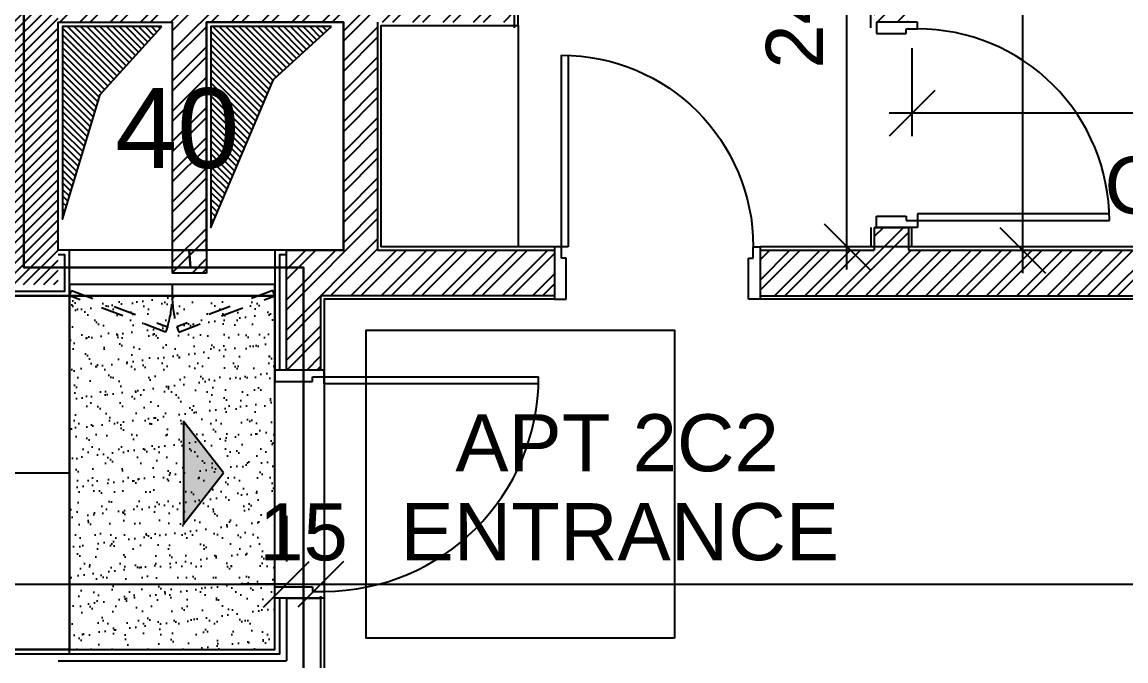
# Model space of a CAD drawing. Extents: x 0 to 47, y -4.1 to 58.5.
# Drawn here: x 15.621 to 20.456, y 10 to 12.8 of the extents above; entities that cross this region are included whole.
import ezdxf
from ezdxf.enums import TextEntityAlignment as Align

# ---------------------------------------------------------------- set-up
doc = ezdxf.new("R2010")
doc.units = 0
doc.header["$MEASUREMENT"] = 0
doc.header["$PDMODE"] = 35
doc.header["$PDSIZE"] = 0.3
doc.linetypes.add('HIDDEN2', pattern=[0.1875, 0.125, -0.0625])
doc.layers.get('0').update_dxf_attribs({"linetype": 'CONTINUOUS'})
doc.layers.get('DEFPOINTS').update_dxf_attribs({"linetype": 'CONTINUOUS'})
for name, color, linetype in [('A-AREAS', 6, 'CONTINUOUS'), ('A-AREAS-TXT', 6, 'CONTINUOUS'), ('A-closet', 252, 'CONTINUOUS'), ('a-dim', 3, 'CONTINUOUS'), ('A-Door', 1, 'CONTINUOUS'), ('A-DOORS', 1, 'CONTINUOUS'), ('A-ENT-ARROWS', 252, 'CONTINUOUS'), ('A-HATCH-CONC', 8, 'CONTINUOUS'), ('A-HATCH-WALL', 8, 'CONTINUOUS'), ('A-moquette', 137, 'CONTINUOUS'), ('A-NOMENCLATURE', 3, 'CONTINUOUS'), ('A-PLASTER', 8, 'CONTINUOUS'), ('A-PORTE', 1, 'CONTINUOUS'), ('A-proj-marble', 137, 'CONTINUOUS'), ('A-proj-wood', 5, 'CONTINUOUS'), ('A-PROJECTION', 9, 'CONTINUOUS'), ('A-sect-marble', 1, 'CONTINUOUS'), ('a-shaft', 251, 'CONTINUOUS'), ('A-TILES', 137, 'CONTINUOUS'), ('A-WALL', 4, 'CONTINUOUS')]:
    doc.layers.add(name, color=color, linetype=linetype)
doc.styles.add('A100-STEXT', font='Arial Regular.ttf', dxfattribs={"height": 0.25})
doc.dimstyles.new('A100-DIM', dxfattribs={"dimtxt": 0.25, "dimasz": 0.2, "dimexe": 0.1, "dimexo": 0.3, "dimgap": 0.1, "dimtad": 1, "dimlfac": 100, "dimrnd": 0.5, "dimdsep": 46, "dimtxsty": 'A100-STEXT', "dimblk1": 'OBLIQUE', "dimblk2": 'OBLIQUE', "dimsah": 1, "dimcen": -0.05, "dimdle": 0.1, "dimclrd": 15, "dimclre": 15, "dimclrt": 256, "dimadec": 0, "dimazin": 0, "dimtfac": 0.28, "dimtix": 1, "dimtmove": 2, "dimatfit": 3, "dimldrblk": 'OBLIQUE', "dimfxl": 1, "dimtolj": 1, "dimarcsym": 0})
pattern_1 = [(45, (11.72837, 18.2), (-0.06629126, 0.06629126), []), (45, (11.77256, 18.2), (-0.06629126, 0.06629126), [])]

# ---------------------------------------------------------------- blocks, each defined once
blk = doc.blocks.new('_OBLIQUE')
at = {"color": 0, "linetype": 'ByBlock'}
blk.add_line((-0.5, -0.5), (0.5, 0.5), dxfattribs=at)
blk = doc.blocks.new('*D124')
at = {"layer": 'a-dim', "color": 15, "lineweight": -2, "transparency": 16777216}
for p, q in [((16.7784, 10.6362), (16.7784, 10.4362)), ((10.5784, 10.4657), (10.5784, 10.2362)), ((10.4784, 10.3362), (16.8784, 10.3362))]:
    blk.add_line(p, q, dxfattribs=at)
at = {"layer": 'DEFPOINTS', "color": 0, "transparency": 16777216}
for p in [(10.5784, 10.7657), (16.7784, 10.3362), (16.7784, 10.3362)]:
    blk.add_point(p, dxfattribs=at)
at = {"layer": 'a-dim', "color": 15, "lineweight": -2, "transparency": 16777216, "xscale": 0.2, "yscale": 0.2, "zscale": 0.2, "rotation": 180}
blk.add_blockref('_OBLIQUE', (10.5784, 10.3362), dxfattribs=at)
at = {"layer": 'a-dim', "color": 15, "lineweight": -2, "transparency": 16777216, "xscale": 0.2, "yscale": 0.2, "zscale": 0.2}
blk.add_blockref('_OBLIQUE', (16.7784, 10.3362), dxfattribs=at)
at = {"layer": 'a-dim', "transparency": 16777216, "insert": (15.0878, 10.5982), "char_height": 0.25, "attachment_point": 5, "style": 'A100-STEXT'}
blk.add_mtext('\\A1;620', dxfattribs=at)
blk = doc.blocks.new('*D125')
at = {"layer": 'a-dim', "color": 15, "lineweight": -2, "transparency": 16777216}
for p, q in [((16.7784, 10.3362), (16.5784, 10.3362)), ((16.7784, 10.3362), (16.9284, 10.3362)), ((16.9284, 10.3362), (17.1284, 10.3362)), ((16.7784, 10.2775), (16.7784, 10.2362)), ((16.9284, 10.2837), (16.9284, 10.2362))]:
    blk.add_line(p, q, dxfattribs=at)
at = {"layer": 'DEFPOINTS', "color": 0, "transparency": 16777216}
for p in [(16.7784, 10.5775), (16.9284, 10.5837), (16.9284, 10.3362)]:
    blk.add_point(p, dxfattribs=at)
at = {"layer": 'a-dim', "color": 15, "lineweight": -2, "transparency": 16777216, "xscale": 0.2, "yscale": 0.2, "zscale": 0.2}
blk.add_blockref('_OBLIQUE', (16.7784, 10.3362), dxfattribs=at)
at = {"layer": 'a-dim', "color": 15, "lineweight": -2, "transparency": 16777216, "xscale": 0.2, "yscale": 0.2, "zscale": 0.2, "rotation": 180}
blk.add_blockref('_OBLIQUE', (16.9284, 10.3362), dxfattribs=at)
at = {"layer": 'a-dim', "transparency": 16777216, "insert": (16.8534, 10.5639), "char_height": 0.25, "attachment_point": 5, "style": 'A100-STEXT'}
blk.add_mtext('\\A1;15', dxfattribs=at)
blk = doc.blocks.new('*D159')
at = {"layer": 'a-dim', "color": 15, "lineweight": -2, "transparency": 16777216}
for p, q in [((16.8284, 10.3362), (27.0284, 10.3362)), ((16.9284, 10.2837), (16.9284, 10.2362))]:
    blk.add_line(p, q, dxfattribs=at)
at = {"layer": 'DEFPOINTS', "color": 0, "transparency": 16777216}
for p in [(16.9284, 10.5837), (26.9284, 10.5362), (26.9284, 10.3362)]:
    blk.add_point(p, dxfattribs=at)
at = {"layer": 'a-dim', "color": 15, "lineweight": -2, "transparency": 16777216, "xscale": 0.2, "yscale": 0.2, "zscale": 0.2, "rotation": 180}
blk.add_blockref('_OBLIQUE', (16.9284, 10.3362), dxfattribs=at)
at = {"layer": 'a-dim', "color": 15, "lineweight": -2, "transparency": 16777216, "xscale": 0.2, "yscale": 0.2, "zscale": 0.2}
blk.add_blockref('_OBLIQUE', (26.9284, 10.3362), dxfattribs=at)
at = {"layer": 'a-dim', "transparency": 16777216, "insert": (21.9284, 10.5639), "char_height": 0.25, "attachment_point": 5, "style": 'A100-STEXT'}
blk.add_mtext('\\A1;1000', dxfattribs=at)
blk = doc.blocks.new('P90E18D')
at = {"layer": 'A-PORTE'}
for p, q in [((0, 0), (0.05, 0)), ((0, -0.18), (0, 0)), ((0.05, 0), (0.05, -0.13)), ((0.9, 0), (0.85, 0)), ((0.85, 0), (0.85, -0.13)), ((0.9, -0.18), (0.9, 0)), ((0.05, -0.13), (0.03, -0.13)), ((0.03, -0.13), (0.03, -0.18)), ((0.85, -0.13), (0.87, -0.13)), ((0.87, -0.13), (0.87, -0.18)), ((0.03, -0.18), (0, -0.18)), ((0.06, -0.18), (0.02, -0.18)), ((0.03, -0.18), (0.03, -1.02)), ((0.06, -1.02), (0.06, -0.18)), ((0.87, -0.18), (0.9, -0.18))]:
    blk.add_line(p, q, dxfattribs=at)
blk.add_arc((0.03, -0.18), 0.84, 270, 360, dxfattribs=at)
blk = doc.blocks.new('P90E23D')
at = {"layer": 'A-PORTE'}
for p, q in [((0, 0), (0, -0.05)), ((0.23, 0), (0, 0)), ((0.23, -0.03), (0.23, 0)), ((0.18, -0.05), (0.18, -0.03)), ((0.18, -0.03), (0.23, -0.03)), ((0, -0.05), (0.18, -0.05)), ((0, -0.9), (0, -0.85)), ((0, -0.85), (0.18, -0.85)), ((0.18, -0.85), (0.18, -0.87)), ((0.18, -0.87), (0.23, -0.87)), ((1.07, -0.84), (0.23, -0.84)), ((0.23, -0.84), (0.23, -0.88)), ((0.23, -0.87), (1.07, -0.87)), ((0.23, -0.87), (0.23, -0.9)), ((0.23, -0.9), (0, -0.9))]:
    blk.add_line(p, q, dxfattribs=at)
blk.add_arc((0.23, -0.87), 0.84, 0, 90, dxfattribs=at)
blk = doc.blocks.new('P100E21.5D')
at = {"layer": 'A-PORTE'}
for p, q in [((0.03, 0.215), (0.03, 1.155)), ((0.06, 1.155), (0.06, 0.215)), ((0.03, 0.215), (0, 0.215)), ((0, 0.215), (0, 0)), ((0.06, 0.215), (0.02, 0.215)), ((0.03, 0.165), (0.03, 0.215)), ((0.97, 0.215), (1, 0.215)), ((0.97, 0.165), (0.97, 0.215)), ((1, 0.215), (1, 0)), ((0.05, 0.165), (0.03, 0.165)), ((0.05, 0), (0.05, 0.165)), ((0.95, 0), (0.95, 0.165)), ((0.95, 0.165), (0.97, 0.165)), ((0, 0), (0.05, 0)), ((1, 0), (0.95, 0))]:
    blk.add_line(p, q, dxfattribs=at)
blk.add_arc((0.03, 0.215), 0.94, 0, 90, dxfattribs=at)
blk = doc.blocks.new('*D234')
at = {"layer": 'a-dim', "color": 15, "lineweight": -2, "transparency": 16777216}
for p, q in [((19.5184, 12.685), (19.5184, 12.3004)), ((23.0134, 12.685), (23.0134, 12.3004)), ((23.1134, 12.4004), (19.4184, 12.4004))]:
    blk.add_line(p, q, dxfattribs=at)
at = {"layer": 'DEFPOINTS', "color": 0, "transparency": 16777216}
for p in [(19.5184, 12.985), (23.0134, 12.985), (19.5184, 12.4004)]:
    blk.add_point(p, dxfattribs=at)
at = {"layer": 'a-dim', "color": 15, "lineweight": -2, "transparency": 16777216, "xscale": 0.2, "yscale": 0.2, "zscale": 0.2}
for p, rotation in [((19.5184, 12.4004), 180.0000000001331), ((23.0134, 12.4004), 1.330935361920638e-10)]:
    blk.add_blockref('_OBLIQUE', p, dxfattribs=dict(at, rotation=rotation))
at = {"layer": 'a-dim', "transparency": 16777216, "insert": (21.2659, 12.6281), "char_height": 0.25, "attachment_point": 5, "style": 'A100-STEXT'}
blk.add_mtext('\\A1;349.5', dxfattribs=at)
blk = doc.blocks.new('*D235')
at = {"layer": 'a-dim', "color": 15, "lineweight": -2, "transparency": 16777216}
for p, q in [((20.0033, 16.2), (20.0033, 11.7)), ((19.8034, 16.1), (20.1033, 16.1)), ((19.8034, 11.8), (20.1033, 11.8))]:
    blk.add_line(p, q, dxfattribs=at)
at = {"layer": 'DEFPOINTS', "color": 0, "transparency": 16777216}
for p in [(19.5034, 16.1), (19.5034, 11.8), (20.0033, 11.8)]:
    blk.add_point(p, dxfattribs=at)
at = {"layer": 'a-dim', "color": 15, "lineweight": -2, "transparency": 16777216, "xscale": 0.2, "yscale": 0.2, "zscale": 0.2}
for p, rotation in [((20.0033, 16.1), 90), ((20.0033, 11.8), 270)]:
    blk.add_blockref('_OBLIQUE', p, dxfattribs=dict(at, rotation=rotation))
at = {"layer": 'a-dim', "transparency": 16777216, "insert": (19.7755, 13.95), "char_height": 0.25, "attachment_point": 5, "rotation": 90, "style": 'A100-STEXT'}
blk.add_mtext('\\A1;430', dxfattribs=at)
blk = doc.blocks.new('*D239')
at = {"layer": 'a-dim', "color": 15, "lineweight": -2, "transparency": 16777216}
for p, q in [((19.2335, 11.715), (19.2335, 14.35)), ((19.514, 14.25), (19.3335, 14.25)), ((19.514, 11.815), (19.3335, 11.815))]:
    blk.add_line(p, q, dxfattribs=at)
at = {"layer": 'DEFPOINTS', "color": 0, "transparency": 16777216}
for p in [(19.214, 14.25), (19.2335, 14.25), (19.214, 11.815)]:
    blk.add_point(p, dxfattribs=at)
at = {"layer": 'a-dim', "color": 15, "lineweight": -2, "transparency": 16777216, "xscale": 0.2, "yscale": 0.2, "zscale": 0.2}
for p, rotation in [((19.2335, 14.25), 90), ((19.2335, 11.815), 270)]:
    blk.add_blockref('_OBLIQUE', p, dxfattribs=dict(at, rotation=rotation))
at = {"layer": 'a-dim', "transparency": 16777216, "insert": (19.0058, 13.0325), "char_height": 0.25, "attachment_point": 5, "rotation": 90, "style": 'A100-STEXT'}
blk.add_mtext('\\A1;243.5', dxfattribs=at)
blk = doc.blocks.new('*D240')
at = {"layer": 'a-dim', "color": 15, "lineweight": -2, "transparency": 16777216}
for p, q in [((17.6784, 13.0648), (19.4384, 13.0648)), ((17.7784, 12.775), (17.7784, 12.9648)), ((19.3384, 12.775), (19.3384, 12.9648))]:
    blk.add_line(p, q, dxfattribs=at)
at = {"layer": 'DEFPOINTS', "color": 0, "transparency": 16777216}
for p in [(17.7784, 13.075), (19.3384, 13.075), (19.3384, 13.0648)]:
    blk.add_point(p, dxfattribs=at)
at = {"layer": 'a-dim', "color": 15, "lineweight": -2, "transparency": 16777216, "xscale": 0.2, "yscale": 0.2, "zscale": 0.2, "rotation": 180}
blk.add_blockref('_OBLIQUE', (17.7784, 13.0648), dxfattribs=at)
at = {"layer": 'a-dim', "color": 15, "lineweight": -2, "transparency": 16777216, "xscale": 0.2, "yscale": 0.2, "zscale": 0.2}
blk.add_blockref('_OBLIQUE', (19.3384, 13.0648), dxfattribs=at)
at = {"layer": 'a-dim', "transparency": 16777216, "insert": (18.5584, 13.2924), "char_height": 0.25, "attachment_point": 5, "style": 'A100-STEXT'}
blk.add_mtext('\\A1;156', dxfattribs=at)

msp = doc.modelspace()

# ---------------------------------------------------------------- hatches: boundary and pattern name
at = {"layer": 'A-ENT-ARROWS'}
msp.add_hatch(color=256, dxfattribs=at).paths.add_polyline_path([(16.50337, 10.825), (16.32837, 11.05), (16.32837, 10.6)])
at = {"layer": 'A-HATCH-CONC'}
h = msp.add_hatch(dxfattribs=at)
h.set_pattern_fill('ANSI31', color=256, scale=0.25, style=0)
h.paths.add_polyline_path([(15.77837, 19.28), (15.47837, 19.28), (15.47837, 17.55), (11.87837, 17.55), (11.87837, 19.28), (11.57837, 19.28), (11.57837, 11.65), (11.87837, 11.65), (11.87837, 17.25), (15.47837, 17.25), (15.47837, 11.65), (15.77837, 11.65)])
at = {"layer": 'A-HATCH-WALL'}
h = msp.add_hatch(dxfattribs=at)
h.set_pattern_fill('ANSI32', color=256, scale=0.25, style=0)
h.set_pattern_definition(pattern_1)
h.paths.add_polyline_path([(19.50337, 15.1), (19.35337, 15.1), (19.35337, 14.4), (15.77837, 14.4), (15.77837, 12.8), (16.27837, 12.8), (16.27837, 11.7), (16.42837, 11.7), (16.42837, 12.8), (17.02837, 12.8), (17.02837, 11.8), (16.77837, 11.8), (16.77837, 11.275), (16.92837, 11.275), (16.92837, 11.6), (17.95337, 11.6), (17.95337, 11.8), (17.17837, 11.8), (17.17837, 12.8), (17.77837, 12.8), (17.77837, 13.35), (17.62837, 13.35), (17.62837, 12.95), (15.87837, 12.95), (15.87837, 14.25), (17.62837, 14.25), (17.62837, 14.15), (17.77837, 14.15), (17.77837, 14.25), (19.35337, 14.25), (19.35337, 12.8), (19.50337, 12.8)])
h = msp.add_hatch(dxfattribs=at)
h.set_pattern_fill('ANSI32', color=256, scale=0.25, style=0)
h.set_pattern_definition(pattern_1)
h.paths.add_polyline_path([(26.92837, 11.8), (26.67837, 11.8), (26.67837, 12.5), (26.92837, 12.5), (26.92837, 14.3), (24.67837, 14.3), (24.67837, 14.9), (24.52837, 14.9), (24.52837, 14.3), (24.42837, 14.3), (24.42837, 14.15), (24.52837, 14.15), (24.52837, 13.325), (24.67837, 13.325), (24.67837, 14.15), (26.82837, 14.15), (26.82837, 12.6), (26.57837, 12.6), (26.57837, 11.8), (24.67837, 11.8), (24.67837, 12.525), (24.52837, 12.525), (24.52837, 11.8), (23.42837, 11.8), (23.42837, 11.95), (23.02837, 11.95), (23.02837, 11.8), (19.50337, 11.8), (19.50337, 11.9), (19.35337, 11.9), (19.35337, 11.8), (18.85337, 11.8), (18.85337, 11.6), (26.92837, 11.6)])
at = {"layer": 'A-moquette'}
h = msp.add_hatch(dxfattribs=at)
h.set_pattern_fill('AR-SAND', color=256, scale=0.05, style=0)
h.paths.add_polyline_path([(16.72837, 11.6), (15.82837, 11.6), (15.82837, 10.05), (16.72837, 10.05)])
at = {"layer": 'a-shaft'}
h = msp.add_hatch(dxfattribs=at)
h.set_pattern_fill('_USER', color=256, scale=0.02, angle=315, style=0, pattern_type=0)
h.set_pattern_definition([(315, (4.7, 1e-10), (0.014142136, 0.014142136), [])])
h.paths.add_polyline_path([(15.96259, 12.48321), (16.23308, 12.78), (15.79837, 12.78), (15.79837, 11.93618)])
h = msp.add_hatch(dxfattribs=at)
h.set_pattern_fill('_USER', color=256, scale=0.02, angle=315, style=0, pattern_type=0)
h.set_pattern_definition([(315, (6.1, 1e-10), (0.014142136, 0.014142136), [])])
h.paths.add_polyline_path([(16.72182, 12.54822), (16.97666, 12.78), (16.44837, 12.78), (16.44837, 11.899)])

# ---------------------------------------------------------------- linework, layer by layer
at = {"layer": 'A-AREAS'}
for points in [[(11.72837, 7.7), (15.62837, 7.7), (15.62837, 9.825), (16.85337, 9.825), (16.85337, 11.725), (15.62837, 11.725), (15.62837, 17.4), (15.62837, 18.325), (13.7472, 18.325)], [(13.67837, 18.325), (15.62837, 18.325), (15.62837, 17.4), (15.62837, 11.725), (16.358, 11.725), (16.35337, 11.8), (15.77837, 11.8), (15.77837, 12.8), (16.27837, 12.8), (16.27837, 11.8), (16.42837, 11.8), (16.42837, 12.8), (17.02837, 12.8), (17.02837, 11.8), (16.35337, 11.8), (16.358, 11.725), (16.85337, 11.725), (16.85337, 9.825), (15.62837, 9.825), (15.62837, 7.7), (15.0126, 7.7)]]:
    msp.add_lwpolyline(points, dxfattribs=at)
msp.add_lwpolyline([(17.02837, 12.8), (17.02837, 11.8), (15.77837, 11.8), (15.77837, 12.8), (16.27837, 12.8), (16.27837, 11.8), (16.42837, 11.8), (16.42837, 12.8)], close=True, dxfattribs=at)
at = {"layer": 'A-closet'}
msp.add_line((17.79337, 12.785), (17.79337, 11.815), dxfattribs=at)
at = {"layer": 'A-Door', "linetype": 'HIDDEN2', "ltscale": 0.5}
for points in [[(15.83717, 11.6234), (16.25834, 11.4649), (16.24953, 11.44151), (15.82837, 11.6)], [(16.71956, 11.6234), (16.2984, 11.4649), (16.3072, 11.44151), (16.72837, 11.6)]]:
    msp.add_lwpolyline(points, close=True, dxfattribs=at)
for centre, start, end in [((15.79626, 11.60245), 343.4238, 359.70906), ((16.76048, 11.60245), 180.29094, 196.5762)]:
    msp.add_arc(centre, 0.48212, start, end, dxfattribs=at)
at = {"layer": 'A-ENT-ARROWS'}
msp.add_lwpolyline([(16.50337, 10.825), (16.32837, 11.05), (16.32837, 10.6)], close=True, dxfattribs=at)
at = {"layer": 'A-moquette'}
msp.add_lwpolyline([(16.72837, 11.6), (15.82837, 11.6), (15.82837, 10.05), (16.72837, 10.05)], close=True, dxfattribs=at)
at = {"layer": 'A-PLASTER'}
for points in [[(17.95337, 11.815), (17.19337, 11.815), (17.19337, 12.785), (17.79337, 12.785), (17.79337, 13.35)], [(24.51337, 12.525), (24.51337, 11.815), (23.44337, 11.815), (23.44337, 11.965), (23.01337, 11.965), (23.01337, 11.815), (19.51837, 11.815), (19.51837, 11.9)], [(19.33837, 11.9), (19.33837, 11.815), (18.85337, 11.815)], [(17.95337, 11.585), (16.94337, 11.585), (16.94337, 9.915), (16.97837, 9.915)], [(23.05837, 5.8), (23.05837, 5.815), (23.44337, 5.815), (23.44337, 4.14496), (25.34975, 3.885), (26.91337, 3.885), (26.91337, 11.585), (18.85337, 11.585)]]:
    msp.add_lwpolyline(points, dxfattribs=at)
at = {"layer": 'A-PORTE', "ltscale": 4}
msp.add_line((16.27837, 11.65), (16.27837, 11.6), dxfattribs=at)
at = {"layer": 'A-PORTE'}
msp.add_lwpolyline([(16.72837, 11.65), (15.82837, 11.65), (15.82837, 11.6), (16.72837, 11.6)], close=True, dxfattribs=at)
at = {"layer": 'A-proj-marble'}
msp.add_line((11.52837, 10.825), (15.82837, 10.825), dxfattribs=at)
msp.add_lwpolyline([(11.52837, 10.05), (15.82837, 10.05), (15.82837, 11.6), (11.52837, 11.6)], close=True, dxfattribs=at)
at = {"layer": 'A-proj-wood'}
for points in [[(16.77837, 11.8), (16.72837, 11.8), (16.72837, 11.275)], [(16.77837, 11.78), (16.74837, 11.78), (16.74837, 11.275)], [(16.74837, 10.275), (16.74837, 10.03), (15.82837, 10.03), (15.82837, 10.05), (16.72837, 10.05), (16.72837, 10.275)]]:
    msp.add_lwpolyline(points, dxfattribs=at)
at = {"layer": 'A-PROJECTION', "ltscale": 4}
for p, q in [((16.27837, 11.8), (15.79337, 11.8)), ((16.76337, 11.8), (16.42837, 11.8))]:
    msp.add_line(p, q, dxfattribs=at)
at = {"layer": 'A-sect-marble'}
for points in [[(12.97837, 11.6), (15.82837, 11.6), (15.82837, 11.8), (15.77837, 11.8)], [(12.97837, 11.6), (15.82837, 11.6), (15.82837, 11.8), (15.77837, 11.8)], [(12.97837, 11.62), (15.80837, 11.62), (15.80837, 11.78), (15.77837, 11.78)], [(12.97837, 11.62), (15.80837, 11.62), (15.80837, 11.78), (15.77837, 11.78)], [(15.82837, 10.05), (15.00337, 10.05)], [(15.82837, 10.05), (15.00337, 10.05)], [(15.82837, 10.03), (15.02337, 10.03)], [(15.82837, 10.03), (15.02337, 10.03)]]:
    msp.add_lwpolyline(points, dxfattribs=at)
at = {"layer": 'a-shaft'}
for points in [[(16.23308, 12.78), (15.79837, 12.78), (15.79837, 11.93618), (15.96259, 12.48321)], [(16.97666, 12.78), (16.44837, 12.78), (16.44837, 11.899), (16.72182, 12.54822)]]:
    msp.add_lwpolyline(points, close=True, dxfattribs=at)
at = {"layer": 'A-TILES'}
msp.add_lwpolyline([(18.47837, 10.1), (17.12837, 10.1), (17.12837, 11.45), (18.47837, 11.45)], close=True, dxfattribs=at)
at = {"layer": 'A-WALL'}
for p, q in [((15.77837, 12.8), (16.27837, 12.8)), ((16.27837, 12.8), (16.27837, 11.7)), ((16.42837, 12.8), (16.42837, 11.7)), ((17.02837, 12.8), (16.42837, 12.8)), ((17.02837, 11.8), (17.02837, 12.8)), ((17.17837, 12.8), (17.17837, 11.8)), ((19.35337, 11.9), (19.35337, 11.8)), ((19.35337, 11.9), (19.50337, 11.9)), ((19.50337, 11.9), (19.50337, 11.8)), ((16.77837, 11.8), (17.02837, 11.8)), ((16.77837, 11.275), (16.77837, 11.8)), ((17.17837, 11.8), (17.95337, 11.8)), ((17.95337, 11.8), (17.95337, 11.6)), ((17.95337, 11.8), (17.95337, 11.6)), ((18.85337, 11.8), (18.85337, 11.6)), ((18.85337, 11.8), (19.35337, 11.8)), ((19.50337, 11.8), (23.02837, 11.8)), ((16.42837, 11.7), (16.27837, 11.7)), ((17.95337, 11.6), (16.92837, 11.6)), ((16.92837, 11.6), (16.92837, 11.275)), ((18.85337, 11.6), (26.92837, 11.6)), ((16.92837, 11.275), (16.77837, 11.275)), ((16.77837, 10.275), (16.92837, 10.275)), ((16.77837, 10.275), (16.77837, 10)), ((16.92837, 10.275), (16.92837, 9.9)), ((15.77837, 10), (16.77837, 10))]:
    msp.add_line(p, q, dxfattribs=at)

# ---------------------------------------------------------------- block references
at = {"layer": 'A-DOORS'}
for name, p, rotation in [('P90E18D', (19.36337, 11.9), 90.00000000010913), ('P100E21.5D', (16.72837, 11.275), 270)]:
    msp.add_blockref(name, p, dxfattribs=dict(at, rotation=rotation))
at = {"layer": 'A-DOORS', "xscale": -1, "rotation": 270}
msp.add_blockref('P90E23D', (18.85337, 11.585), dxfattribs=at)

# ---------------------------------------------------------------- texts
at = {"layer": 'A-AREAS-TXT', "style": 'A100-STEXT'}
msp.add_text('40', height=0.35, dxfattribs=at).set_placement((16.3004, 12.16045), align=Align.CENTER)
at = {"layer": 'A-NOMENCLATURE', "style": 'A100-STEXT'}
for s, p in [('CORRIDOR', (21.31217, 12.08536)), ('APT 2C2', (18.2271, 10.95623)), ('ENTRANCE', (18.23891, 10.56661))]:
    msp.add_text(s, height=0.25, dxfattribs=at).set_placement(p, align=Align.MIDDLE)

# ---------------------------------------------------------------- dimensions: what is measured, and where the dimension line sits
at = {"layer": 'a-dim'}
for p1, p2, distance, picture, middle in [((19.50337, 16.1), (19.50337, 11.8), 0.4999, '*D235', (19.77554, 13.95)), ((19.214, 11.815), (19.214, 14.25), -0.0195, '*D239', (19.00578, 13.0325)), ((17.77837, 13.075), (19.33837, 13.075), -0.01024, '*D240', (18.55837, 13.2924)), ((23.01337, 12.985), (19.51837, 12.985), 0.58459, '*D234', (21.26587, 12.62814))]:
    dim = msp.add_aligned_dim(p1=p1, p2=p2, distance=distance, dimstyle='A100-DIM', dxfattribs=at)
    dim.commit()
    dim.dimension.update_dxf_attribs({"geometry": picture, "text_midpoint": middle})
dim = msp.add_linear_dim(base=(16.77837, 10.33621), p1=(10.57837, 10.76566), p2=(16.77837, 10.33621), dimstyle='A100-DIM', dxfattribs=at)
dim.commit()
dim.dimension.update_dxf_attribs({"geometry": '*D124', "text_midpoint": (15.08778, 10.59822), "dimtype": 160})
for base, p1, p2, picture, middle in [((16.92837, 10.33621), (16.77837, 10.57748), (16.92837, 10.58371), '*D125', (16.85337, 10.56385)), ((26.92837, 10.33621), (16.92837, 10.58371), (26.92837, 10.53621), '*D159', (21.92837, 10.56385))]:
    dim = msp.add_linear_dim(base=base, p1=p1, p2=p2, dimstyle='A100-DIM', dxfattribs=at)
    dim.commit()
    dim.dimension.update_dxf_attribs({"geometry": picture, "text_midpoint": middle})

doc.saveas('drawing.dxf')
